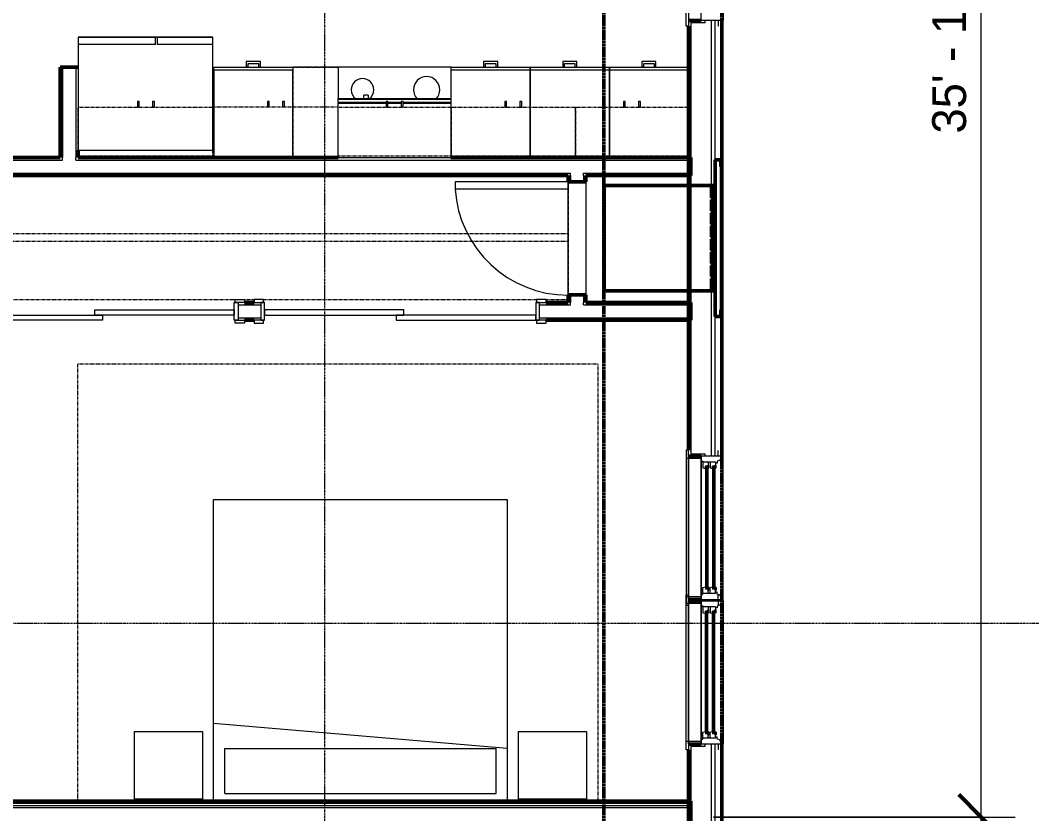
# Model space of a CAD drawing. Header units: inches. Extents: x -4217 to -1814, y 9706 to 12425.
# Drawn here: x -2254.1 to -1985.7, y 10416.7 to 10627.2 of the extents above; entities that cross this region are included whole.
import ezdxf

# ---------------------------------------------------------------- set-up
doc = ezdxf.new("R2010")
doc.units = ezdxf.units.IN
doc.header["$MEASUREMENT"] = 0
for name, pattern in [('Dash', [0.25, 0.125, -0.125]), ('Dash 1_16_', [0.125, 0.0625, -0.0625]), ('Grid Line 1_2_', [0.875, 0.5, -0.125, 0.125, -0.125])]:
    doc.linetypes.add(name, pattern=pattern)
for name, color, linetype, lineweight in [('A-ANNO-DIMS', 211, 'Continuous', 9), ('A-ANNO-DIMS-96', 211, 'Continuous', 9), ('A-DOOR-1', 250, 'Continuous', 9), ('A-DOOR-2', 90, 'Continuous', 20), ('A-DOOR-FRAM-1', 90, 'Continuous', 20), ('A-GENM-3', 10, 'Continuous', 50), ('A-GLAZ-1', 250, 'Continuous', 9), ('A-GLAZ-2', 90, 'Continuous', 20), ('A-GLAZ-4', 10, 'Continuous', 50), ('A-WALL', 113, 'Continuous', 13), ('A-WALL-3', 10, 'Continuous', 50), ('A-WALL-4', 50, 'Continuous', 13), ('C-PROP-LINE-2', 91, 'Dash 1_16_', 50), ('I-FURN-1', 250, 'Continuous', 9), ('I-FURN-HDLN-1', 250, 'Dash', 9), ('I-WALL-3', 2, 'Continuous', 50), ('Q-CASE-3', 250, 'Continuous', 9), ('Q-CASE-4', 250, 'Dash', 9), ('Q-CASE-HDLN-1', 250, 'Dash', 9), ('Q-SPCQ-1', 250, 'Continuous', 9), ('S-GRID-1', 1, 'Grid Line 1_2_', 9)]:
    doc.layers.add(name, color=color, linetype=linetype, lineweight=lineweight)
doc.styles.add('Century Gothic', font='ufonts.com_century-gothic.ttf', dxfattribs={"height": 9})
doc.dimstyles.new('OD__1_8__Tol__', dxfattribs={"dimscale": 12, "dimtxt": 9.397514, "dimasz": 1, "dimexe": 0.75, "dimexo": 0.5, "dimgap": 0.125, "dimtad": 1, "dimdec": 3, "dimrnd": 0.125, "dimzin": 3, "dimdsep": 46, "dimlunit": 4, "dimtxsty": 'Century Gothic', "dimblk1": 'OBLIQUE', "dimblk2": 'OBLIQUE', "dimsah": 1, "dimcen": 0.09, "dimdle": 0.75, "dimazin": 0, "dimtfac": 1, "dimtdec": 4, "dimtix": 1, "dimtmove": 0, "dimatfit": 3, "dimfxl": 1, "dimtvp": 1, "dimtfill": 1, "dimfrac": 2, "dimtolj": 1, "dimtzin": 0, "dimarcsym": 2})

# ---------------------------------------------------------------- blocks, each defined once
blk = doc.blocks.new('DIMBLOCK27-FLOOR PLAN - 3RD FLOOR')
at = {"layer": 'A-ANNO-DIMS-96', "lineweight": 50}
for p, q in [((-1999.05, 10415.79), (-2005.05, 10421.79)), ((-1999.05, 10415.79), (-1993.05, 10409.79)), ((-1999.05, 9984.63), (-2005.05, 9990.63)), ((-1999.05, 9984.63), (-1993.05, 9978.63))]:
    blk.add_line(p, q, dxfattribs=at)
at = {"layer": 'A-ANNO-DIMS-96'}
for p, q in [((-2070.17, 10415.79), (-1990.05, 10415.79)), ((-1999.05, 10415.79), (-2070.17, 10415.79)), ((-1999.05, 9975.63), (-1999.05, 10415.79)), ((-2066.36, 9984.63), (-1990.05, 9984.63)), ((-1999.05, 9984.63), (-2066.36, 9984.63))]:
    blk.add_line(p, q, dxfattribs=at)
at = {"layer": 'A-ANNO-DIMS-96', "color": 0, "insert": (-2012.09, 10165.97), "char_height": 9, "width": 82.1611, "attachment_point": 1, "rotation": 90, "line_spacing_factor": 0.984502, "style": 'Century Gothic', "bg_fill": 3, "box_fill_scale": 1.25, "bg_fill_color": 256, "bg_fill_true_color": 13158600, "bg_fill_transparency": 0}
blk.add_mtext('35\' - 11 1/8"', dxfattribs=at)
blk = doc.blocks.new('_Oblique')
at = {"color": 0, "linetype": 'ByBlock', "lineweight": -2}
blk.add_line((-0.5, -0.5), (0.5, 0.5), dxfattribs=at)
blk = doc.blocks.new('DIMBLOCK28-FLOOR PLAN - 3RD FLOOR')
at = {"layer": 'A-ANNO-DIMS-96'}
for p, q in [((-1999.05, 10415.79), (-1999.05, 10855.95)), ((-2066.36, 10846.95), (-1990.05, 10846.95)), ((-1999.05, 10846.95), (-2066.36, 10846.95)), ((-2070.17, 10415.79), (-1990.05, 10415.79)), ((-1999.05, 10415.79), (-2070.17, 10415.79))]:
    blk.add_line(p, q, dxfattribs=at)
at = {"layer": 'A-ANNO-DIMS-96', "lineweight": 50}
for p, q in [((-1999.05, 10846.95), (-2005.05, 10852.95)), ((-1999.05, 10846.95), (-1993.05, 10840.95)), ((-1999.05, 10415.79), (-2005.05, 10421.79)), ((-1999.05, 10415.79), (-1993.05, 10409.79))]:
    blk.add_line(p, q, dxfattribs=at)
at = {"layer": 'A-ANNO-DIMS-96', "color": 0, "insert": (-2012.09, 10597.14), "char_height": 9, "width": 82.1611, "attachment_point": 1, "rotation": 90, "line_spacing_factor": 0.984502, "style": 'Century Gothic', "bg_fill": 3, "box_fill_scale": 1.25, "bg_fill_color": 256, "bg_fill_true_color": 13158600, "bg_fill_transparency": 0}
blk.add_mtext('35\' - 11 1/8"', dxfattribs=at)

msp = doc.modelspace()

# ---------------------------------------------------------------- linework, layer by layer
at = {"layer": 'A-DOOR-1'}
for p, q in [((-2197.07461, 10553.10491), (-2194.57461, 10553.10491)), ((-2197.07461, 10552.35491), (-2197.07461, 10553.10491)), ((-2194.57461, 10552.35491), (-2197.07461, 10552.35491)), ((-2194.57461, 10553.10491), (-2194.57461, 10552.35491)), ((-2189.57461, 10553.10491), (-2192.07461, 10553.10491)), ((-2192.07461, 10553.10491), (-2192.07461, 10552.35491)), ((-2192.07461, 10552.35491), (-2189.57461, 10552.35491)), ((-2189.57461, 10552.35491), (-2189.57461, 10553.10491)), ((-2114.57461, 10553.10491), (-2117.07461, 10553.10491)), ((-2117.07461, 10553.10491), (-2117.07461, 10552.35491)), ((-2117.07461, 10552.35491), (-2114.57461, 10552.35491)), ((-2114.57461, 10552.35491), (-2114.57461, 10553.10491)), ((-2197.07461, 10547.60491), (-2194.57461, 10547.60491)), ((-2197.07461, 10546.85491), (-2197.07461, 10547.60491)), ((-2194.57461, 10546.85491), (-2197.07461, 10546.85491)), ((-2194.57461, 10547.60491), (-2194.57461, 10546.85491)), ((-2189.57461, 10547.60491), (-2192.07461, 10547.60491)), ((-2192.07461, 10547.60491), (-2192.07461, 10546.85491)), ((-2192.07461, 10546.85491), (-2189.57461, 10546.85491)), ((-2189.57461, 10546.85491), (-2189.57461, 10547.60491)), ((-2114.57461, 10547.60491), (-2117.07461, 10547.60491)), ((-2117.07461, 10547.60491), (-2117.07461, 10546.85491)), ((-2117.07461, 10546.85491), (-2114.57461, 10546.85491)), ((-2114.57461, 10546.85491), (-2114.57461, 10547.60491))]:
    msp.add_line(p, q, dxfattribs=at)
msp.add_arc((-2108.72374, 10584.35491), 30.06659, 183.8140748, 270, dxfattribs=at)
at = {"layer": 'A-DOOR-2'}
for p, q in [((-2138.72374, 10584.35491), (-2138.72374, 10582.35491)), ((-2108.72374, 10584.35491), (-2138.72374, 10584.35491)), ((-2108.72374, 10584.35491), (-2108.72374, 10582.35491)), ((-2108.72374, 10582.35491), (-2138.72374, 10582.35491)), ((-2269.32461, 10548.97991), (-2232.32461, 10548.97991)), ((-2234.32461, 10550.35491), (-2197.32461, 10550.35491)), ((-2234.32461, 10548.97991), (-2234.32461, 10550.35491)), ((-2197.32461, 10548.97991), (-2234.32461, 10548.97991)), ((-2232.32461, 10548.97991), (-2232.32461, 10547.60491)), ((-2197.32461, 10550.35491), (-2197.32461, 10548.97991)), ((-2152.32461, 10550.35491), (-2189.32461, 10550.35491)), ((-2189.32461, 10550.35491), (-2189.32461, 10548.97991)), ((-2189.32461, 10548.97991), (-2152.32461, 10548.97991)), ((-2117.32461, 10548.97991), (-2154.32461, 10548.97991)), ((-2154.32461, 10548.97991), (-2154.32461, 10547.60491)), ((-2152.32461, 10548.97991), (-2152.32461, 10550.35491)), ((-2117.32461, 10547.60491), (-2117.32461, 10548.97991)), ((-2232.32461, 10547.60491), (-2269.32461, 10547.60491)), ((-2154.32461, 10547.60491), (-2117.32461, 10547.60491))]:
    msp.add_line(p, q, dxfattribs=at)
at = {"layer": 'A-DOOR-FRAM-1'}
for p, q in [((-2197.32461, 10552.35491), (-2196.32461, 10552.35491)), ((-2197.32461, 10547.60491), (-2197.32461, 10552.35491)), ((-2196.32461, 10552.35491), (-2196.32461, 10547.60491)), ((-2189.32461, 10552.35491), (-2190.32461, 10552.35491)), ((-2190.32461, 10552.35491), (-2190.32461, 10547.60491)), ((-2189.32461, 10547.60491), (-2189.32461, 10552.35491)), ((-2116.32461, 10552.35491), (-2117.32461, 10552.35491)), ((-2117.32461, 10552.35491), (-2117.32461, 10547.60491)), ((-2116.32461, 10547.60491), (-2116.32461, 10552.35491)), ((-2196.32461, 10547.60491), (-2197.32461, 10547.60491)), ((-2190.32461, 10547.60491), (-2189.32461, 10547.60491)), ((-2117.32461, 10547.60491), (-2116.32461, 10547.60491))]:
    msp.add_line(p, q, dxfattribs=at)
at = {"layer": 'A-GENM-3'}
msp.add_line((-2099.11124, 10583.3269), (-2099.11124, 10555.4519), dxfattribs=at)
at = {"layer": 'A-WALL'}
for p, q in [((-2076.17374, 10418.2894), (-2437.56246, 10418.2894)), ((-2076.17374, 10418.7894), (-2437.35535, 10418.7894)), ((-2076.17374, 10419.4144), (-2436.38936, 10419.4144))]:
    msp.add_line(p, q, dxfattribs=at)
at = {"layer": 'A-WALL-3'}
for p, q in [((-2238.77574, 10614.75491), (-2243.52574, 10614.75491)), ((-2243.52574, 10614.75491), (-2243.52574, 10590.75491)), ((-2238.77574, 10590.75491), (-2238.77574, 10592.75491)), ((-2243.52574, 10590.75491), (-2268.0509, 10590.75491)), ((-2169.77574, 10590.75491), (-2238.77574, 10590.75491)), ((-2266.08338, 10586.00491), (-2108.72374, 10586.00491)), ((-2108.72374, 10586.00491), (-2108.72374, 10584.35491)), ((-2108.72374, 10584.35491), (-2103.97374, 10584.35491)), ((-2103.97374, 10584.35491), (-2103.97374, 10586.00491)), ((-2103.97374, 10554.35491), (-2108.72374, 10554.35491)), ((-2108.72374, 10554.35491), (-2108.72374, 10552.35491)), ((-2103.97374, 10552.35491), (-2103.97374, 10554.35491)), ((-2192.07461, 10552.35491), (-2194.57461, 10552.35491)), ((-2108.72374, 10552.35491), (-2114.57461, 10552.35491)), ((-2194.57461, 10547.60491), (-2192.07461, 10547.60491))]:
    msp.add_line(p, q, dxfattribs=at)
at = {"layer": 'A-WALL-4'}
for p, q in [((-2242.90074, 10614.75491), (-2242.90074, 10590.75491)), ((-2239.40074, 10614.75491), (-2239.40074, 10590.75491)), ((-2267.79201, 10590.12991), (-2242.90074, 10590.12991)), ((-2242.90074, 10590.12991), (-2242.90074, 10590.75491)), ((-2239.40074, 10590.12991), (-2239.40074, 10590.75491)), ((-2266.34227, 10586.62991), (-2108.09874, 10586.62991)), ((-2108.09874, 10586.00491), (-2108.09874, 10586.62991)), ((-2104.59874, 10586.00491), (-2104.59874, 10586.62991)), ((-2108.72374, 10554.35491), (-2108.72374, 10584.35491)), ((-2108.09874, 10586.00491), (-2108.09874, 10584.35491)), ((-2104.59874, 10586.00491), (-2104.59874, 10584.35491)), ((-2103.97374, 10584.35491), (-2103.97374, 10554.35491)), ((-2108.09874, 10554.35491), (-2108.09874, 10552.35491)), ((-2104.59874, 10554.35491), (-2104.59874, 10552.35491)), ((-2196.32461, 10551.72991), (-2190.32461, 10551.72991)), ((-2116.32461, 10551.72991), (-2108.09874, 10551.72991)), ((-2108.09874, 10551.72991), (-2108.09874, 10552.35491)), ((-2104.59874, 10551.72991), (-2104.59874, 10552.35491)), ((-2196.32461, 10548.22991), (-2190.32461, 10548.22991))]:
    msp.add_line(p, q, dxfattribs=at)
at = {"layer": 'C-PROP-LINE-2'}
msp.add_line((-2099.26202, 10010.0894), (-2099.26202, 10821.4894), dxfattribs=at)
at = {"layer": 'I-FURN-1'}
for p, q in [((-2202.86006, 10500.05433), (-2124.86006, 10500.05433)), ((-2202.86006, 10420.05433), (-2202.86006, 10500.05433)), ((-2124.86006, 10500.05433), (-2124.86006, 10420.05433)), ((-2124.86006, 10434.05433), (-2202.86006, 10440.63395)), ((-2223.7919, 10438.55433), (-2205.7919, 10438.55433)), ((-2223.7919, 10420.55433), (-2223.7919, 10438.55433)), ((-2205.7919, 10438.55433), (-2205.7919, 10420.55433)), ((-2121.86006, 10438.55433), (-2103.86006, 10438.55433)), ((-2121.86006, 10420.55433), (-2121.86006, 10438.55433)), ((-2103.86006, 10438.55433), (-2103.86006, 10420.55433)), ((-2199.86006, 10434.05433), (-2127.86006, 10434.05433)), ((-2199.86006, 10422.05433), (-2199.86006, 10434.05433)), ((-2127.86006, 10422.05433), (-2127.86006, 10434.05433)), ((-2205.7919, 10420.55433), (-2223.7919, 10420.55433)), ((-2199.86006, 10422.05433), (-2127.86006, 10422.05433)), ((-2103.86006, 10420.55433), (-2121.86006, 10420.55433)), ((-2124.86006, 10420.05433), (-2202.86006, 10420.05433))]:
    msp.add_line(p, q, dxfattribs=at)
at = {"layer": 'I-FURN-HDLN-1'}
for p, q in [((-2238.86006, 10536.05433), (-2100.86006, 10536.05433)), ((-2238.86006, 10420.05433), (-2238.86006, 10536.05433)), ((-2100.86006, 10536.05433), (-2100.86006, 10420.05433))]:
    msp.add_line(p, q, dxfattribs=at)
at = {"layer": 'I-WALL-3'}
for p, q in [((-2076.17374, 10420.0394), (-2437.01436, 10420.0394)), ((-2076.17374, 10411.5394), (-2076.17374, 10420.0394))]:
    msp.add_line(p, q, dxfattribs=at)
at = {"layer": 'Q-CASE-3'}
for p, q in [((-2190.40074, 10616.25491), (-2194.15074, 10616.25491)), ((-2194.15074, 10616.25491), (-2194.15074, 10614.75491)), ((-2190.40074, 10614.75491), (-2190.40074, 10616.25491)), ((-2127.40074, 10616.25491), (-2131.15074, 10616.25491)), ((-2131.15074, 10616.25491), (-2131.15074, 10614.75491)), ((-2127.40074, 10614.75491), (-2127.40074, 10616.25491)), ((-2106.40074, 10616.25491), (-2110.15074, 10616.25491)), ((-2110.15074, 10616.25491), (-2110.15074, 10614.75491)), ((-2106.40074, 10614.75491), (-2106.40074, 10616.25491)), ((-2085.40074, 10616.25491), (-2089.15074, 10616.25491)), ((-2089.15074, 10616.25491), (-2089.15074, 10614.75491)), ((-2085.40074, 10614.75491), (-2085.40074, 10616.25491)), ((-2202.77574, 10614.75491), (-2181.77574, 10614.75491)), ((-2202.77574, 10614.00491), (-2202.77574, 10614.75491)), ((-2181.77574, 10614.00491), (-2202.77574, 10614.00491)), ((-2202.77574, 10614.00491), (-2202.77574, 10590.75491)), ((-2193.65137, 10614.75491), (-2194.15074, 10614.75491)), ((-2193.65137, 10614.75491), (-2193.65137, 10615.75554)), ((-2193.65137, 10615.75554), (-2190.90011, 10615.75554)), ((-2190.90011, 10615.75554), (-2190.90011, 10614.75491)), ((-2190.90011, 10614.75491), (-2190.40074, 10614.75491)), ((-2181.77574, 10614.75491), (-2181.77574, 10614.00491)), ((-2181.77574, 10590.75491), (-2181.77574, 10614.00491)), ((-2139.77574, 10614.75491), (-2118.77574, 10614.75491)), ((-2118.77574, 10614.00491), (-2139.77574, 10614.00491)), ((-2130.65137, 10614.75491), (-2131.15074, 10614.75491)), ((-2130.65137, 10614.75491), (-2130.65137, 10615.75554)), ((-2130.65137, 10615.75554), (-2127.90011, 10615.75554)), ((-2127.90011, 10615.75554), (-2127.90011, 10614.75491)), ((-2127.90011, 10614.75491), (-2127.40074, 10614.75491)), ((-2118.77574, 10614.75491), (-2118.77574, 10614.00491)), ((-2118.77574, 10614.75491), (-2097.77574, 10614.75491)), ((-2118.77574, 10614.00491), (-2118.77574, 10614.75491)), ((-2118.77574, 10590.75491), (-2118.77574, 10614.00491)), ((-2097.77574, 10614.00491), (-2118.77574, 10614.00491)), ((-2118.77574, 10614.00491), (-2118.77574, 10590.75491)), ((-2109.65137, 10614.75491), (-2110.15074, 10614.75491)), ((-2109.65137, 10614.75491), (-2109.65137, 10615.75554)), ((-2109.65137, 10615.75554), (-2106.90011, 10615.75554)), ((-2106.90011, 10615.75554), (-2106.90011, 10614.75491)), ((-2106.90011, 10614.75491), (-2106.40074, 10614.75491)), ((-2097.77574, 10614.75491), (-2097.77574, 10614.00491)), ((-2097.77574, 10614.00491), (-2097.77574, 10614.75491)), ((-2097.77574, 10590.75491), (-2097.77574, 10614.00491)), ((-2097.77574, 10614.00491), (-2097.77574, 10590.75491)), ((-2088.65137, 10614.75491), (-2089.15074, 10614.75491)), ((-2088.65137, 10614.75491), (-2088.65137, 10615.75554)), ((-2088.65137, 10615.75554), (-2085.90011, 10615.75554)), ((-2085.90011, 10615.75554), (-2085.90011, 10614.75491)), ((-2085.90011, 10614.75491), (-2085.40074, 10614.75491)), ((-2222.53729, 10605.62916), (-2223.02574, 10605.62916)), ((-2223.02574, 10605.62916), (-2223.02574, 10604.12991)), ((-2222.53729, 10604.12991), (-2222.53729, 10605.62916)), ((-2218.53729, 10605.62916), (-2219.02574, 10605.62916)), ((-2219.02574, 10605.62916), (-2219.02574, 10604.12991)), ((-2218.53729, 10604.12991), (-2218.53729, 10605.62916)), ((-2188.02574, 10605.62916), (-2188.51418, 10605.62916)), ((-2188.51418, 10605.62916), (-2188.51418, 10604.12991)), ((-2188.02574, 10604.12991), (-2188.02574, 10605.62916)), ((-2184.02574, 10605.62916), (-2184.51418, 10605.62916)), ((-2184.51418, 10605.62916), (-2184.51418, 10604.12991)), ((-2184.02574, 10604.12991), (-2184.02574, 10605.62916)), ((-2139.89385, 10606.35425), (-2169.77574, 10606.35425)), ((-2169.77574, 10606.14861), (-2169.77574, 10606.35425)), ((-2139.89385, 10606.14861), (-2169.77574, 10606.14861)), ((-2169.77574, 10605.36121), (-2169.77574, 10606.14861)), ((-2157.02574, 10605.36121), (-2169.77574, 10605.36121)), ((-2161.78361, 10607.35405), (-2162.97573, 10607.35405)), ((-2162.97573, 10606.38969), (-2162.97573, 10607.30489)), ((-2161.78361, 10607.30489), (-2161.78361, 10606.38969)), ((-2156.53729, 10605.62916), (-2157.02574, 10605.62916)), ((-2157.02574, 10605.62916), (-2157.02574, 10604.12991)), ((-2156.53729, 10604.12991), (-2156.53729, 10605.62916)), ((-2153.02574, 10605.36121), (-2156.53729, 10605.36121)), ((-2152.53729, 10605.62916), (-2153.02574, 10605.62916)), ((-2153.02574, 10605.62916), (-2153.02574, 10604.12991)), ((-2152.53729, 10604.12991), (-2152.53729, 10605.62916)), ((-2139.89385, 10605.36121), (-2152.53729, 10605.36121)), ((-2139.89385, 10606.35425), (-2139.89385, 10606.14861)), ((-2139.89385, 10606.14861), (-2139.89385, 10605.36121)), ((-2125.03729, 10605.62916), (-2125.52574, 10605.62916)), ((-2125.52574, 10605.62916), (-2125.52574, 10604.12991)), ((-2125.03729, 10604.12991), (-2125.03729, 10605.62916)), ((-2121.03729, 10605.62916), (-2121.52574, 10605.62916)), ((-2121.52574, 10605.62916), (-2121.52574, 10604.12991)), ((-2121.03729, 10604.12991), (-2121.03729, 10605.62916)), ((-2093.53729, 10605.62916), (-2094.02574, 10605.62916)), ((-2094.02574, 10605.62916), (-2094.02574, 10604.12991)), ((-2093.53729, 10604.12991), (-2093.53729, 10605.62916)), ((-2089.53729, 10605.62916), (-2090.02574, 10605.62916)), ((-2090.02574, 10605.62916), (-2090.02574, 10604.12991)), ((-2089.53729, 10604.12991), (-2089.53729, 10605.62916)), ((-2222.53729, 10604.12991), (-2223.02574, 10604.12991)), ((-2218.53729, 10604.12991), (-2219.02574, 10604.12991)), ((-2188.02574, 10604.12991), (-2188.51418, 10604.12991)), ((-2184.02574, 10604.12991), (-2184.51418, 10604.12991)), ((-2169.77574, 10590.75491), (-2169.77574, 10605.2431)), ((-2169.77574, 10605.2431), (-2157.02574, 10605.2431)), ((-2156.53729, 10604.12991), (-2157.02574, 10604.12991)), ((-2156.53729, 10605.2431), (-2153.02574, 10605.2431)), ((-2152.53729, 10604.12991), (-2153.02574, 10604.12991)), ((-2152.53729, 10605.2431), (-2139.89385, 10605.2431)), ((-2139.89385, 10605.2431), (-2139.89385, 10590.75491)), ((-2125.03729, 10604.12991), (-2125.52574, 10604.12991)), ((-2121.03729, 10604.12991), (-2121.52574, 10604.12991)), ((-2093.53729, 10604.12991), (-2094.02574, 10604.12991)), ((-2089.53729, 10604.12991), (-2090.02574, 10604.12991)), ((-2169.77574, 10590.75491), (-2139.89385, 10590.75491))]:
    msp.add_line(p, q, dxfattribs=at)
at = {"layer": 'Q-CASE-4'}
for p, q in [((-2181.77574, 10614.75491), (-2181.77574, 10590.75491)), ((-2169.77574, 10614.75491), (-2181.77574, 10614.75491)), ((-2238.77574, 10591.12991), (-2238.77574, 10604.12991)), ((-2238.77574, 10604.12991), (-2202.77574, 10604.12991)), ((-2202.77574, 10604.12991), (-2202.77574, 10591.12991)), ((-2169.77574, 10604.12991), (-2202.77574, 10604.12991)), ((-2202.77574, 10604.12991), (-2202.77574, 10591.12991)), ((-2169.77574, 10591.12991), (-2169.77574, 10604.12991)), ((-2169.77574, 10604.12991), (-2139.77574, 10604.12991)), ((-2169.77574, 10591.12991), (-2169.77574, 10604.12991)), ((-2139.77574, 10604.12991), (-2139.77574, 10591.12991)), ((-2139.77574, 10591.12991), (-2139.77574, 10604.12991)), ((-2139.77574, 10604.12991), (-2106.77574, 10604.12991)), ((-2106.77574, 10591.12991), (-2106.77574, 10604.12991)), ((-2106.77574, 10604.12991), (-2106.77574, 10591.12991)), ((-2202.77574, 10591.12991), (-2238.77574, 10591.12991)), ((-2202.77574, 10591.12991), (-2169.77574, 10591.12991)), ((-2139.77574, 10591.12991), (-2169.77574, 10591.12991)), ((-2106.77574, 10591.12991), (-2139.77574, 10591.12991))]:
    msp.add_line(p, q, dxfattribs=at)
at = {"layer": 'Q-CASE-HDLN-1'}
for p, q in [((-2203.02574, 10614.75491), (-2169.77574, 10614.75491)), ((-2203.02574, 10590.75491), (-2203.02574, 10592.75491)), ((-2266.03586, 10586.00491), (-2108.72374, 10586.00491)), ((-2108.72374, 10586.00491), (-2108.72374, 10553.00491)), ((-2108.72374, 10570.50491), (-2266.03586, 10570.50491)), ((-2108.72374, 10568.50491), (-2266.03586, 10568.50491)), ((-2197.07461, 10553.00491), (-2266.03586, 10553.00491)), ((-2192.07461, 10553.00491), (-2194.57461, 10553.00491)), ((-2117.07461, 10553.00491), (-2189.57461, 10553.00491)), ((-2108.72374, 10553.00491), (-2114.57461, 10553.00491))]:
    msp.add_line(p, q, dxfattribs=at)
at = {"layer": 'Q-SPCQ-1'}
for p, q in [((-2203.02574, 10622.75491), (-2238.77574, 10622.75491)), ((-2238.77574, 10622.75491), (-2238.77574, 10592.75491)), ((-2238.77574, 10622.75491), (-2218.27574, 10622.75491)), ((-2238.77574, 10622.75491), (-2238.77574, 10620.75491)), ((-2218.27574, 10620.75491), (-2218.27574, 10622.75491)), ((-2217.77574, 10622.75491), (-2203.02574, 10622.75491)), ((-2217.77574, 10622.75491), (-2217.77574, 10620.75491)), ((-2203.02574, 10592.75491), (-2203.02574, 10622.75491)), ((-2203.02574, 10620.75491), (-2203.02574, 10622.75491)), ((-2218.27574, 10620.75491), (-2238.77574, 10620.75491)), ((-2203.02574, 10620.75491), (-2217.77574, 10620.75491)), ((-2139.77574, 10614.75491), (-2169.77574, 10614.75491)), ((-2169.77574, 10614.75491), (-2169.77574, 10606.35425)), ((-2139.77574, 10590.75491), (-2139.77574, 10614.75491)), ((-2169.77574, 10605.36121), (-2169.77574, 10605.2431)), ((-2238.77574, 10592.75491), (-2203.02574, 10592.75491)), ((-2139.77574, 10592.75491), (-2139.89385, 10592.75491))]:
    msp.add_line(p, q, dxfattribs=at)
for centre, radius, start, end in [((-2163.27574, 10608.75491), 3, 0, 180), ((-2146.27574, 10608.75491), 3.5, 0, 180), ((-2163.27574, 10608.75491), 3, 180, 233.8773147), ((-2163.27574, 10608.75491), 3, 306.1226853, 0), ((-2146.27574, 10608.75491), 3.5, 180, 223.6110482), ((-2146.27574, 10608.75491), 3.5, 316.4352056, 0), ((-2146.27574, 10608.75491), 3.5, 261.0227573, 278.9772427)]:
    msp.add_arc(centre, radius, start, end, dxfattribs=at)
at = {"layer": 'S-GRID-1'}
msp.add_line((-2173.32374, 9836.17969), (-2173.32374, 12376.79045), dxfattribs=at)

# ---------------------------------------------------------------- next in the draw order: dimensions: what is measured, and where the dimension line sits
at = {"layer": 'A-ANNO-DIMS'}
dim = msp.add_linear_dim(base=(-1999.0536274284, 10415.7893961104), p1=(-2072.3612366797, 9984.6268961105), p2=(-2076.1737366793, 10415.7893961104), angle=90, dimstyle='OD__1_8__Tol__', override={"dimpost": '<>', "dimfxl": 431.179355}, dxfattribs=at)
dim.commit()
dim.dimension.update_dxf_attribs({"geometry": 'DIMBLOCK27-FLOOR PLAN - 3RD FLOOR', "text_midpoint": (-2005.7786444623, 10200.2081461104)})

# ---------------------------------------------------------------- next in the draw order: dimensions: what is measured, and where the dimension line sits
dim = msp.add_linear_dim(base=(-1999.0536274284, 10846.9518961105), p1=(-2076.1737366793, 10415.7893961104), p2=(-2072.3612366797, 10846.9518961105), angle=90, dimstyle='OD__1_8__Tol__', override={"dimpost": '<>', "dimfxl": 431.179355}, dxfattribs=at)
dim.commit()
dim.dimension.update_dxf_attribs({"geometry": 'DIMBLOCK28-FLOOR PLAN - 3RD FLOOR', "text_midpoint": (-2005.7786444623, 10631.3706461105)})

# ---------------------------------------------------------------- next in the draw order: linework, layer by layer
at = {"layer": 'A-GENM-3'}
for p, q in [((-2069.67374, 10583.3269), (-2099.11124, 10583.3269)), ((-2070.67374, 10580.09252), (-2070.67374, 10582.8894)), ((-2070.67374, 10582.8894), (-2069.67374, 10582.8894)), ((-2069.67374, 10582.8894), (-2069.67374, 10583.3269)), ((-2069.67374, 10580.09252), (-2070.67374, 10580.09252)), ((-2070.67374, 10576.60815), (-2070.67374, 10579.59252)), ((-2070.67374, 10579.59252), (-2069.67374, 10579.59252)), ((-2069.67374, 10579.59252), (-2069.67374, 10580.09252)), ((-2069.67374, 10576.60815), (-2070.67374, 10576.60815)), ((-2070.67374, 10573.12377), (-2070.67374, 10576.10815)), ((-2070.67374, 10576.10815), (-2069.67374, 10576.10815)), ((-2069.67374, 10576.10815), (-2069.67374, 10576.60815)), ((-2069.67374, 10573.12377), (-2070.67374, 10573.12377)), ((-2069.67374, 10572.62377), (-2069.67374, 10573.12377)), ((-2070.67374, 10569.6394), (-2070.67374, 10572.62377)), ((-2070.67374, 10572.62377), (-2069.67374, 10572.62377)), ((-2069.67374, 10569.6394), (-2070.67374, 10569.6394)), ((-2070.67374, 10566.15502), (-2070.67374, 10569.1394)), ((-2070.67374, 10569.1394), (-2069.67374, 10569.1394)), ((-2069.67374, 10569.1394), (-2069.67374, 10569.6394)), ((-2069.67374, 10566.15502), (-2070.67374, 10566.15502)), ((-2070.67374, 10562.67065), (-2070.67374, 10565.65502)), ((-2070.67374, 10565.65502), (-2069.67374, 10565.65502)), ((-2069.67374, 10565.65502), (-2069.67374, 10566.15502)), ((-2069.67374, 10562.67065), (-2070.67374, 10562.67065)), ((-2069.67374, 10562.17065), (-2069.67374, 10562.67065)), ((-2070.67374, 10559.18627), (-2070.67374, 10562.17065)), ((-2070.67374, 10562.17065), (-2069.67374, 10562.17065)), ((-2069.67374, 10559.18627), (-2070.67374, 10559.18627)), ((-2070.67374, 10555.8894), (-2070.67374, 10558.68627)), ((-2070.67374, 10558.68627), (-2069.67374, 10558.68627)), ((-2069.67374, 10558.68627), (-2069.67374, 10559.18627)), ((-2099.11124, 10555.4519), (-2069.67374, 10555.4519)), ((-2069.67374, 10555.8894), (-2070.67374, 10555.8894)), ((-2069.67374, 10555.4519), (-2069.67374, 10555.8894))]:
    msp.add_line(p, q, dxfattribs=at)
at = {"layer": 'A-GLAZ-1'}
for p, q in [((-2077.42374, 10625.61518), (-2077.42374, 10666.76361)), ((-2076.79874, 10666.76361), (-2076.79874, 10625.61518)), ((-2076.79874, 10625.61518), (-2077.42374, 10625.61518)), ((-2076.79874, 10513.16361), (-2077.42374, 10513.16361)), ((-2077.42374, 10513.16361), (-2077.42374, 10472.01518)), ((-2076.79874, 10472.01518), (-2076.79874, 10513.16361)), ((-2073.42374, 10511.53861), (-2076.79874, 10511.53861)), ((-2076.79874, 10511.53861), (-2076.79874, 10473.64018)), ((-2073.42374, 10473.64018), (-2073.42374, 10511.53861)), ((-2076.79874, 10510.91361), (-2077.42374, 10510.91361)), ((-2073.42374, 10510.91361), (-2076.79874, 10510.91361)), ((-2072.17374, 10508.88236), (-2072.17374, 10508.28861)), ((-2071.79874, 10508.88236), (-2071.79874, 10508.28861)), ((-2070.23624, 10508.88236), (-2070.23624, 10508.28861)), ((-2069.86124, 10508.88236), (-2069.86124, 10508.28861)), ((-2072.29874, 10508.28861), (-2072.29874, 10476.89018)), ((-2071.79874, 10508.41361), (-2072.17374, 10508.41361)), ((-2072.17374, 10508.28861), (-2072.17374, 10476.89018)), ((-2071.79874, 10508.28861), (-2071.79874, 10476.89018)), ((-2071.67374, 10508.28861), (-2071.67374, 10476.89018)), ((-2070.36124, 10508.28861), (-2070.36124, 10476.89018)), ((-2069.86124, 10508.41361), (-2070.23624, 10508.41361)), ((-2070.23624, 10508.28861), (-2070.23624, 10476.89018)), ((-2069.86124, 10508.28861), (-2069.86124, 10476.89018)), ((-2069.73624, 10508.28861), (-2069.73624, 10476.89018)), ((-2072.17374, 10476.29643), (-2072.17374, 10476.89018)), ((-2071.79874, 10476.76518), (-2072.17374, 10476.76518)), ((-2071.79874, 10476.29643), (-2071.79874, 10476.89018)), ((-2070.23624, 10476.29643), (-2070.23624, 10476.89018)), ((-2069.86124, 10476.76518), (-2070.23624, 10476.76518)), ((-2069.86124, 10476.29643), (-2069.86124, 10476.89018)), ((-2077.42374, 10474.76361), (-2076.79874, 10474.76361)), ((-2077.42374, 10433.61518), (-2077.42374, 10474.76361)), ((-2076.79874, 10474.26518), (-2077.42374, 10474.26518)), ((-2076.79874, 10474.76361), (-2076.79874, 10433.61518)), ((-2073.42374, 10474.26518), (-2076.79874, 10474.26518)), ((-2076.79874, 10472.51361), (-2077.42374, 10472.51361)), ((-2077.42374, 10472.01518), (-2076.79874, 10472.01518)), ((-2076.79874, 10473.64018), (-2073.42374, 10473.64018)), ((-2076.79874, 10473.13861), (-2073.42374, 10473.13861)), ((-2076.79874, 10435.24018), (-2076.79874, 10473.13861)), ((-2073.42374, 10472.51361), (-2076.79874, 10472.51361)), ((-2073.42374, 10473.13861), (-2073.42374, 10435.24018)), ((-2072.29874, 10438.49018), (-2072.29874, 10469.88861)), ((-2072.17374, 10470.48236), (-2072.17374, 10469.88861)), ((-2071.79874, 10470.01361), (-2072.17374, 10470.01361)), ((-2072.17374, 10438.49018), (-2072.17374, 10469.88861)), ((-2071.79874, 10470.48236), (-2071.79874, 10469.88861)), ((-2071.79874, 10438.49018), (-2071.79874, 10469.88861)), ((-2071.67374, 10438.49018), (-2071.67374, 10469.88861)), ((-2070.36124, 10438.49018), (-2070.36124, 10469.88861)), ((-2070.23624, 10470.48236), (-2070.23624, 10469.88861)), ((-2069.86124, 10470.01361), (-2070.23624, 10470.01361)), ((-2070.23624, 10438.49018), (-2070.23624, 10469.88861)), ((-2069.86124, 10470.48236), (-2069.86124, 10469.88861)), ((-2069.86124, 10438.49018), (-2069.86124, 10469.88861)), ((-2069.73624, 10438.49018), (-2069.73624, 10469.88861)), ((-2072.17374, 10437.89643), (-2072.17374, 10438.49018)), ((-2071.79874, 10438.36518), (-2072.17374, 10438.36518)), ((-2071.79874, 10437.89643), (-2071.79874, 10438.49018)), ((-2070.23624, 10437.89643), (-2070.23624, 10438.49018)), ((-2069.86124, 10438.36518), (-2070.23624, 10438.36518)), ((-2069.86124, 10437.89643), (-2069.86124, 10438.49018)), ((-2076.79874, 10435.86518), (-2077.42374, 10435.86518)), ((-2076.79874, 10433.61518), (-2077.42374, 10433.61518)), ((-2073.42374, 10435.86518), (-2076.79874, 10435.86518)), ((-2073.42374, 10435.24018), (-2076.79874, 10435.24018))]:
    msp.add_line(p, q, dxfattribs=at)
at = {"layer": 'A-GLAZ-2'}
for p, q in [((-2073.42374, 10627.17768), (-2073.42374, 10665.20111)), ((-2067.54874, 10665.20111), (-2067.54874, 10627.17768)), ((-2067.54874, 10627.17768), (-2073.42374, 10627.17768)), ((-2068.92374, 10627.17768), (-2068.92374, 10625.67768)), ((-2067.54874, 10511.60111), (-2073.42374, 10511.60111)), ((-2073.42374, 10511.60111), (-2073.42374, 10473.57768)), ((-2068.92374, 10511.60111), (-2068.92374, 10513.10111)), ((-2067.54874, 10473.57768), (-2067.54874, 10511.60111)), ((-2073.14358, 10510.25736), (-2073.42374, 10510.59125)), ((-2073.14358, 10510.25736), (-2072.92374, 10510.25736)), ((-2072.92374, 10510.25736), (-2072.92374, 10508.44486)), ((-2069.61124, 10510.00736), (-2072.92374, 10510.00736)), ((-2071.67374, 10508.88236), (-2072.29874, 10508.88236)), ((-2072.29874, 10508.28861), (-2072.29874, 10508.88236)), ((-2071.67374, 10509.16361), (-2071.32999, 10509.16361)), ((-2071.67374, 10508.29174), (-2071.67374, 10509.16361)), ((-2071.54874, 10510.00736), (-2071.54874, 10509.16361)), ((-2071.32999, 10508.44486), (-2071.32999, 10509.16361)), ((-2070.98624, 10510.00736), (-2070.98624, 10508.44486)), ((-2069.73624, 10508.88236), (-2070.36124, 10508.88236)), ((-2070.36124, 10508.28861), (-2070.36124, 10508.88236)), ((-2069.73624, 10509.16361), (-2069.39249, 10509.16361)), ((-2069.73624, 10508.29174), (-2069.73624, 10509.16361)), ((-2069.61124, 10510.00736), (-2069.61124, 10509.16361)), ((-2069.17374, 10509.72611), (-2069.61124, 10509.72611)), ((-2069.39249, 10508.44486), (-2069.39249, 10509.16361)), ((-2068.36124, 10510.51393), (-2069.17374, 10510.19486)), ((-2069.17374, 10510.19486), (-2069.17374, 10509.72611)), ((-2068.36124, 10510.78861), (-2068.36124, 10510.51393)), ((-2067.54874, 10510.78861), (-2068.36124, 10510.78861)), ((-2072.92374, 10508.44486), (-2072.29874, 10508.28861)), ((-2071.32999, 10508.44486), (-2071.67374, 10508.29174)), ((-2070.98624, 10508.44486), (-2070.36124, 10508.28861)), ((-2069.39249, 10508.44486), (-2069.73624, 10508.29174)), ((-2072.92374, 10476.73393), (-2072.29874, 10476.89018)), ((-2072.92374, 10474.92143), (-2072.92374, 10476.73393)), ((-2072.29874, 10476.89018), (-2072.29874, 10476.29643)), ((-2071.32999, 10476.73393), (-2071.67374, 10476.88705)), ((-2071.67374, 10476.88705), (-2071.67374, 10476.01518)), ((-2071.32999, 10476.73393), (-2071.32999, 10476.01518)), ((-2070.98624, 10476.73393), (-2070.36124, 10476.89018)), ((-2070.98624, 10475.17143), (-2070.98624, 10476.73393)), ((-2070.36124, 10476.89018), (-2070.36124, 10476.29643)), ((-2069.39249, 10476.73393), (-2069.73624, 10476.88705)), ((-2069.73624, 10476.88705), (-2069.73624, 10476.01518)), ((-2069.39249, 10476.73393), (-2069.39249, 10476.01518)), ((-2073.14358, 10474.92143), (-2073.42374, 10474.58755)), ((-2073.14358, 10474.92143), (-2072.92374, 10474.92143)), ((-2069.61124, 10475.17143), (-2072.92374, 10475.17143)), ((-2071.67374, 10476.29643), (-2072.29874, 10476.29643)), ((-2071.67374, 10476.01518), (-2071.32999, 10476.01518)), ((-2071.54874, 10475.17143), (-2071.54874, 10476.01518)), ((-2069.73624, 10476.29643), (-2070.36124, 10476.29643)), ((-2069.73624, 10476.01518), (-2069.39249, 10476.01518)), ((-2069.61124, 10475.17143), (-2069.61124, 10476.01518)), ((-2069.17374, 10475.45268), (-2069.61124, 10475.45268)), ((-2069.17374, 10474.98393), (-2069.17374, 10475.45268)), ((-2068.36124, 10474.66486), (-2069.17374, 10474.98393)), ((-2068.92374, 10473.20111), (-2068.92374, 10474.70111)), ((-2068.36124, 10474.39018), (-2068.36124, 10474.66486)), ((-2067.54874, 10474.39018), (-2068.36124, 10474.39018)), ((-2073.42374, 10473.57768), (-2067.54874, 10473.57768)), ((-2073.42374, 10473.20111), (-2067.54874, 10473.20111)), ((-2073.42374, 10435.17768), (-2073.42374, 10473.20111)), ((-2073.14358, 10471.85736), (-2073.42374, 10472.19125)), ((-2073.14358, 10471.85736), (-2072.92374, 10471.85736)), ((-2072.92374, 10471.85736), (-2072.92374, 10470.04486)), ((-2069.61124, 10471.60736), (-2072.92374, 10471.60736)), ((-2071.54874, 10471.60736), (-2071.54874, 10470.76361)), ((-2070.98624, 10471.60736), (-2070.98624, 10470.04486)), ((-2069.61124, 10471.60736), (-2069.61124, 10470.76361)), ((-2069.17374, 10471.32611), (-2069.61124, 10471.32611)), ((-2068.36124, 10472.11393), (-2069.17374, 10471.79486)), ((-2069.17374, 10471.79486), (-2069.17374, 10471.32611)), ((-2068.92374, 10473.57768), (-2068.92374, 10472.07768)), ((-2068.36124, 10472.38861), (-2068.36124, 10472.11393)), ((-2067.54874, 10472.38861), (-2068.36124, 10472.38861)), ((-2067.54874, 10473.20111), (-2067.54874, 10435.17768)), ((-2072.92374, 10470.04486), (-2072.29874, 10469.88861)), ((-2071.67374, 10470.48236), (-2072.29874, 10470.48236)), ((-2072.29874, 10469.88861), (-2072.29874, 10470.48236)), ((-2071.67374, 10470.76361), (-2071.32999, 10470.76361)), ((-2071.67374, 10469.89174), (-2071.67374, 10470.76361)), ((-2071.32999, 10470.04486), (-2071.67374, 10469.89174)), ((-2071.32999, 10470.04486), (-2071.32999, 10470.76361)), ((-2070.98624, 10470.04486), (-2070.36124, 10469.88861)), ((-2069.73624, 10470.48236), (-2070.36124, 10470.48236)), ((-2070.36124, 10469.88861), (-2070.36124, 10470.48236)), ((-2069.73624, 10470.76361), (-2069.39249, 10470.76361)), ((-2069.73624, 10469.89174), (-2069.73624, 10470.76361)), ((-2069.39249, 10470.04486), (-2069.73624, 10469.89174)), ((-2069.39249, 10470.04486), (-2069.39249, 10470.76361)), ((-2073.14358, 10436.52143), (-2073.42374, 10436.18755)), ((-2073.14358, 10436.52143), (-2072.92374, 10436.52143)), ((-2072.92374, 10438.33393), (-2072.29874, 10438.49018)), ((-2072.92374, 10436.52143), (-2072.92374, 10438.33393)), ((-2069.61124, 10436.77143), (-2072.92374, 10436.77143)), ((-2072.29874, 10438.49018), (-2072.29874, 10437.89643)), ((-2071.67374, 10437.89643), (-2072.29874, 10437.89643)), ((-2071.32999, 10438.33393), (-2071.67374, 10438.48705)), ((-2071.67374, 10438.48705), (-2071.67374, 10437.61518)), ((-2071.67374, 10437.61518), (-2071.32999, 10437.61518)), ((-2071.54874, 10436.77143), (-2071.54874, 10437.61518)), ((-2071.32999, 10438.33393), (-2071.32999, 10437.61518)), ((-2070.98624, 10438.33393), (-2070.36124, 10438.49018)), ((-2070.98624, 10436.77143), (-2070.98624, 10438.33393)), ((-2070.36124, 10438.49018), (-2070.36124, 10437.89643)), ((-2069.73624, 10437.89643), (-2070.36124, 10437.89643)), ((-2069.39249, 10438.33393), (-2069.73624, 10438.48705)), ((-2069.73624, 10438.48705), (-2069.73624, 10437.61518)), ((-2069.73624, 10437.61518), (-2069.39249, 10437.61518)), ((-2069.61124, 10436.77143), (-2069.61124, 10437.61518)), ((-2069.17374, 10437.05268), (-2069.61124, 10437.05268)), ((-2069.39249, 10438.33393), (-2069.39249, 10437.61518)), ((-2069.17374, 10436.58393), (-2069.17374, 10437.05268)), ((-2068.36124, 10436.26486), (-2069.17374, 10436.58393)), ((-2068.36124, 10435.99018), (-2068.36124, 10436.26486)), ((-2067.54874, 10435.17768), (-2073.42374, 10435.17768)), ((-2068.92374, 10435.17768), (-2068.92374, 10433.67768)), ((-2067.54874, 10435.99018), (-2068.36124, 10435.99018))]:
    msp.add_line(p, q, dxfattribs=at)
at = {"layer": 'A-GLAZ-4'}
for p, q in [((-2067.98624, 10550.37768), (-2067.98624, 10588.40111)), ((-2067.92374, 10588.40111), (-2067.92374, 10550.37768))]:
    msp.add_line(p, q, dxfattribs=at)
at = {"layer": 'A-WALL-3'}
for p, q in [((-2073.42374, 10627.17768), (-2076.79874, 10627.17768)), ((-2067.92374, 10588.40111), (-2067.92374, 10627.17768)), ((-2076.79874, 10625.61518), (-2076.79874, 10513.16361)), ((-2076.17374, 10590.75491), (-2139.89385, 10590.75491)), ((-2076.17374, 10586.00491), (-2076.17374, 10590.75491)), ((-2069.67374, 10548.62768), (-2069.67374, 10590.15111)), ((-2069.67374, 10590.15111), (-2068.17374, 10590.15111)), ((-2068.17374, 10590.15111), (-2068.17374, 10588.40111)), ((-2068.17374, 10588.40111), (-2067.92374, 10588.40111)), ((-2103.97374, 10586.00491), (-2076.17374, 10586.00491)), ((-2076.17374, 10552.35491), (-2103.97374, 10552.35491)), ((-2076.17374, 10547.60491), (-2076.17374, 10552.35491)), ((-2067.92374, 10550.37768), (-2068.17374, 10550.37768)), ((-2068.17374, 10550.37768), (-2068.17374, 10548.62768)), ((-2067.92374, 10511.60111), (-2067.92374, 10550.37768)), ((-2114.57461, 10547.60491), (-2076.17374, 10547.60491)), ((-2068.17374, 10548.62768), (-2069.67374, 10548.62768)), ((-2076.79874, 10511.60111), (-2073.42374, 10511.60111)), ((-2073.42374, 10473.57768), (-2076.79874, 10473.57768)), ((-2076.79874, 10473.20111), (-2073.42374, 10473.20111)), ((-2067.92374, 10473.20111), (-2067.92374, 10473.57768)), ((-2073.42374, 10435.17768), (-2076.79874, 10435.17768)), ((-2076.79874, 10433.61518), (-2076.79874, 10359.56361)), ((-2067.92374, 10358.00111), (-2067.92374, 10435.17768))]:
    msp.add_line(p, q, dxfattribs=at)
at = {"layer": 'A-WALL-4'}
for p, q in [((-2072.36124, 10626.55268), (-2072.36124, 10627.17768)), ((-2070.67374, 10511.60111), (-2070.67374, 10627.17768)), ((-2069.67374, 10590.15111), (-2069.67374, 10627.17768)), ((-2068.17374, 10590.15111), (-2068.17374, 10627.17768)), ((-2076.17374, 10626.55268), (-2076.17374, 10512.22611)), ((-2072.36124, 10626.55268), (-2076.17374, 10626.55268)), ((-2239.40074, 10590.12991), (-2076.17374, 10590.12991)), ((-2104.59874, 10586.62991), (-2076.17374, 10586.62991)), ((-2104.59874, 10551.72991), (-2076.17374, 10551.72991)), ((-2116.32461, 10548.22991), (-2076.17374, 10548.22991)), ((-2069.67374, 10511.60111), (-2069.67374, 10548.62768)), ((-2068.17374, 10511.60111), (-2068.17374, 10548.62768)), ((-2076.17374, 10512.22611), (-2072.36124, 10512.22611)), ((-2072.36124, 10511.60111), (-2072.36124, 10512.22611)), ((-2072.36124, 10473.20111), (-2072.36124, 10473.57768)), ((-2070.67374, 10473.20111), (-2070.67374, 10473.57768)), ((-2069.67374, 10473.20111), (-2069.67374, 10473.57768)), ((-2068.17374, 10473.20111), (-2068.17374, 10473.57768)), ((-2076.17374, 10434.55268), (-2076.17374, 10358.62611)), ((-2072.36124, 10434.55268), (-2076.17374, 10434.55268)), ((-2072.36124, 10434.55268), (-2072.36124, 10435.17768)), ((-2070.67374, 10358.00111), (-2070.67374, 10435.17768)), ((-2069.67374, 10358.00111), (-2069.67374, 10435.17768)), ((-2068.17374, 10358.00111), (-2068.17374, 10435.17768))]:
    msp.add_line(p, q, dxfattribs=at)
at = {"layer": 'C-PROP-LINE-2'}
msp.add_line((-2067.92374, 9980.1894), (-2067.92374, 10851.3894), dxfattribs=at)
at = {"layer": 'Q-CASE-3'}
for p, q in [((-2097.77574, 10614.75491), (-2076.79874, 10614.75491)), ((-2076.79874, 10614.00491), (-2097.77574, 10614.00491))]:
    msp.add_line(p, q, dxfattribs=at)
at = {"layer": 'Q-CASE-4'}
for p, q in [((-2106.77574, 10604.12991), (-2076.77574, 10604.12991)), ((-2076.77574, 10604.12991), (-2076.77574, 10591.12991)), ((-2076.77574, 10591.12991), (-2106.77574, 10591.12991))]:
    msp.add_line(p, q, dxfattribs=at)
at = {"layer": 'Q-CASE-HDLN-1'}
msp.add_line((-2139.77574, 10614.75491), (-2076.79874, 10614.75491), dxfattribs=at)
at = {"layer": 'S-GRID-1'}
msp.add_line((-1814.20638, 10467.1894), (-4168.71446, 10467.1894), dxfattribs=at)

doc.saveas('drawing.dxf')
